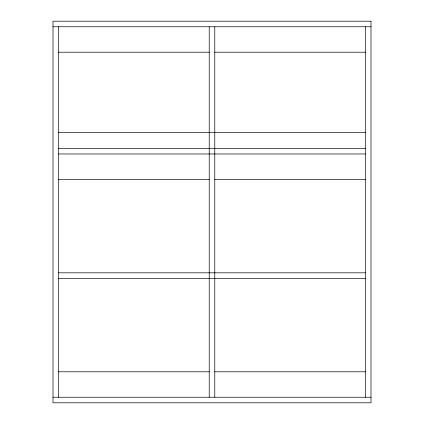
<?xml version="1.0" encoding="UTF-8"?>
<svg xmlns="http://www.w3.org/2000/svg" width="424" height="424" viewBox="0 0 424 424"><rect width="100%" height="100%" fill="white"/><g stroke="black" fill="none" stroke-linecap="round" stroke-linejoin="round"><path stroke-width="0.64" d="M53 26.765L371 26.765M58.565 52.205L209.355 52.205M214.645 52.205L365.435 52.205M58.565 132.5L365.435 132.5M58.565 148.4L365.435 148.4M58.565 153.965L365.435 153.965M58.565 179.405L209.355 179.405M214.645 179.405L365.435 179.405M58.565 272.817L365.435 272.817M58.565 278.382L365.435 278.382M58.565 371.795L209.355 371.795M214.645 371.795L365.435 371.795M53 397.235L371 397.235M365.435 26.765L365.435 397.235M214.782 26.765L214.782 397.235M209.218 26.765L209.218 397.235M58.565 26.765L58.565 397.235M371 21.2L53 21.2L53 402.8L371 402.8L371 21.2"/></g></svg>
